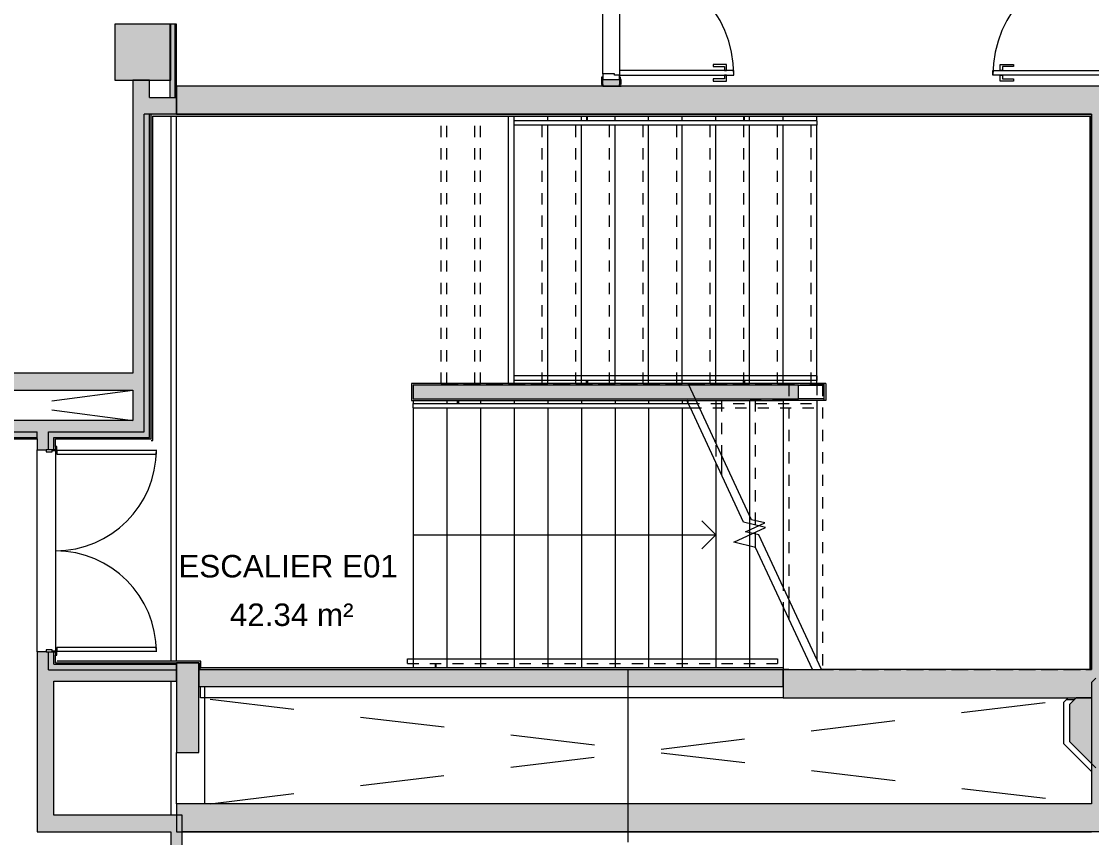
# Model space of a CAD drawing. Header units: metres. Extents: x -227.9 to -141.2, y 39.1 to 91.1.
# Drawn here: x -171.22 to -161.68, y 52.06 to 59.34 of the extents above; entities that cross this region are included whole.
import ezdxf

# ---------------------------------------------------------------- set-up
doc = ezdxf.new("R2010")
doc.units = ezdxf.units.M
for name, pattern in [('JIS_02_0.7', [1.35, 0.75, -0.6]), ('Overhead', [0.003969, 0.002381, -0.001587]), ('Overhead_2_', [0.003969, 0.002381, -0.001587])]:
    doc.linetypes.add(name, pattern=pattern)
for name, color, linetype, lineweight in [('A-AREA-IDEN', 7, 'Continuous', 9), ('A-DOOR', 7, 'Continuous', 5), ('A-FLOR', 7, 'Continuous', 5), ('A-FLOR-HRAL', 7, 'Continuous', 5), ('A-FLOR-HRAL-MBND', 7, 'Overhead', 5), ('A-WALL', 7, 'Continuous', 5), ('A-WALL-PATT', 7, 'Continuous', 13), ('I-WALL', 7, 'Continuous', 5), ('S-STRS', 7, 'Continuous', 5), ('S-STRS-ANNO', 7, 'Continuous', 5), ('S-STRS-IDEN', 7, 'Continuous', 5), ('S-STRS-MBND', 7, 'Overhead', 5)]:
    doc.layers.add(name, color=color, linetype=linetype, lineweight=lineweight)
for name, color, linetype, lineweight, true_color in [('A-DETL', 94, 'Continuous', 5, 0x00a600), ('A-DETL-MBND', 9, 'Continuous', 5, 0xc0c0c0), ('S-COLS', 8, 'Continuous', 9, 0x7f7f7f)]:
    doc.layers.add(name, color=color, linetype=linetype, lineweight=lineweight, true_color=true_color)
doc.styles.add('Arial_1', font='arial.ttf', dxfattribs={"height": 0.2})

msp = doc.modelspace()

# ---------------------------------------------------------------- hatches: boundary and pattern name
at = {"layer": 'A-WALL-PATT', "lineweight": 5, "true_color": 0xaaaaaa}
for points in [[(-161.6789, 58.5103), (-161.6789, 58.7603), (-169.8391, 58.7603), (-169.8391, 58.5103), (-161.871, 58.5103)], [(-161.6789, 52.1148), (-161.4289, 52.1148), (-161.4289, 58.7603), (-161.6789, 58.7603), (-161.6789, 52.3648)], [(-161.6789, 53.3103), (-161.6789, 53.5603), (-164.4291, 53.5603), (-164.4291, 53.3103), (-161.8157, 53.3103)], [(-169.8391, 52.1146), (-161.6789, 52.1148), (-161.6789, 52.3648), (-169.8391, 52.3646)]]:
    msp.add_hatch(color=253, dxfattribs=at).paths.add_polyline_path(points)
at = {"layer": 'I-WALL', "true_color": 0xaaaaaa}
h = msp.add_hatch(color=253, dxfattribs=at)
h.paths.add_polyline_path([(-165.9825, 58.7603), (-165.8891, 58.7603), (-165.8891, 58.8203), (-166.0391, 58.8203), (-166.0391, 58.7603)])
h.paths.add_polyline_path([(-165.9825, 59.9203), (-165.8891, 59.9203), (-165.8891, 61.3135), (-166.0391, 61.3135), (-166.0391, 59.9203)])
h = msp.add_hatch(color=253, dxfattribs=at)
h.paths.add_polyline_path([(-165.8891, 58.7603), (-165.8741, 58.7603), (-165.8741, 58.8203), (-165.8791, 58.8203), (-165.8791, 58.7753), (-165.8891, 58.7753)])
h.paths.add_polyline_path([(-165.8741, 59.9203), (-165.8741, 61.2985), (-165.8891, 61.2985), (-165.8891, 59.9653), (-165.8791, 59.9653), (-165.8791, 59.9203)])
for points in [[(-169.8521, 58.6603), (-169.8521, 59.3135), (-169.8981, 59.3135), (-169.8981, 58.6603)], [(-169.8391, 58.6603), (-169.8391, 59.3135), (-169.8521, 59.3135), (-169.8521, 58.6603)], [(-170.1291, 58.6603), (-170.0791, 58.6603), (-170.0791, 58.8135), (-170.2291, 58.8135), (-170.2291, 58.6603)], [(-170.1291, 55.6803), (-170.1291, 58.6603), (-170.2291, 58.6603), (-170.2291, 55.6803)], [(-170.094, 58.5103), (-169.8391, 58.5103), (-169.8391, 58.6603), (-170.1291, 58.6603), (-170.1291, 58.5103)], [(-170.1291, 55.6303), (-170.0791, 55.6303), (-170.0791, 58.5103), (-170.1291, 58.5103), (-170.1291, 55.6803)], [(-170.0661, 55.6173), (-170.0661, 58.5103), (-170.0791, 58.5103), (-170.0791, 55.6173)], [(-161.6789, 58.4953), (-161.6789, 58.5103), (-170.0661, 58.5103), (-170.0661, 58.4953), (-161.6939, 58.4953)], [(-170.0511, 55.6023), (-170.0511, 58.4953), (-170.0661, 58.4953), (-170.0661, 55.6023)], [(-161.6939, 53.5606), (-161.6789, 53.5606), (-161.6789, 58.4953), (-161.6939, 58.4953), (-161.6939, 53.6762)], [(-172.2903, 56.052), (-170.2291, 56.052), (-170.2291, 56.202), (-172.2903, 56.202)], [(-167.7291, 55.9753), (-167.7291, 56.1103), (-167.7441, 56.1103), (-167.7441, 55.9753)], [(-164.0639, 56.0953), (-164.0639, 56.1103), (-167.7291, 56.1103), (-167.7291, 56.0953), (-164.2926, 56.0953)], [(-165.9825, 55.9753), (-164.2926, 55.9753), (-164.2926, 56.0953), (-167.7291, 56.0953), (-167.7291, 55.9753), (-166.8048, 55.9753)], [(-164.4291, 55.9603), (-164.4291, 55.9753), (-167.7441, 55.9753), (-167.7441, 55.9603), (-165.1602, 55.9603)], [(-169.8391, 53.4581), (-169.8391, 53.5581), (-171.0822, 53.5581), (-171.0822, 53.4581), (-170.9163, 53.4581)], [(-169.8391, 53.5581), (-169.8391, 53.6081), (-170.9822, 53.6081), (-170.9822, 53.5581), (-170.9163, 53.5581)], [(-169.8391, 53.6081), (-169.8391, 53.6211), (-170.9322, 53.6211), (-170.9322, 53.6081), (-170.9163, 53.6081)], [(-169.6391, 53.6211), (-169.6241, 53.6211), (-169.6241, 53.6361), (-170.9192, 53.6361), (-170.9192, 53.6211), (-170.9163, 53.6211)], [(-169.6241, 53.5603), (-169.6241, 53.6211), (-169.6391, 53.6211), (-169.6391, 53.5603)], [(-164.4291, 53.4103), (-164.4291, 53.5603), (-169.6391, 53.5603), (-169.6391, 53.4103), (-165.9825, 53.4103)], [(-164.4291, 53.5603), (-164.4291, 53.5753), (-169.6241, 53.5753), (-169.6241, 53.5603), (-165.9825, 53.5603)], [(-170.9322, 52.1143), (-170.9322, 53.4581), (-171.0822, 53.4581), (-171.0822, 52.1143)], [(-169.8891, 52.1143), (-169.8891, 52.2643), (-170.9322, 52.2643), (-170.9322, 52.1143), (-170.9163, 52.1143)]]:
    msp.add_hatch(color=253, dxfattribs=at).paths.add_polyline_path(points)
h = msp.add_hatch(color=253, dxfattribs=at)
h.paths.add_polyline_path([(-170.2291, 55.6803), (-170.2291, 55.7803), (-174.171, 55.7803), (-174.171, 55.6988), (-174.108, 55.6988), (-174.108, 55.6803), (-170.9163, 55.6803)])
h.paths.add_polyline_path([(-175.8501, 55.6803), (-175.834, 55.6803), (-175.834, 55.6988), (-175.771, 55.6998), (-175.771, 55.7803), (-176.101, 55.7803), (-176.101, 55.6803)])
h = msp.add_hatch(color=253, dxfattribs=at)
h.paths.add_polyline_path([(-170.0791, 55.6173), (-170.0791, 55.6303), (-170.9322, 55.6303), (-170.9322, 55.6173), (-170.094, 55.6173)])
h.paths.add_polyline_path([(-171.7386, 55.6173), (-171.0822, 55.6173), (-171.0822, 55.6303), (-174.158, 55.6303), (-174.158, 55.6988), (-174.171, 55.6988), (-174.171, 55.6173), (-172.5609, 55.6173)])
h.paths.add_polyline_path([(-175.801, 55.6173), (-175.771, 55.6173), (-175.771, 55.6988), (-175.784, 55.6988), (-175.784, 55.6303), (-176.164, 55.6303), (-176.164, 55.6173), (-175.8501, 55.6173)])
h = msp.add_hatch(color=253, dxfattribs=at)
h.paths.add_polyline_path([(-170.1291, 55.6303), (-170.1291, 55.6803), (-170.9822, 55.6803), (-170.9822, 55.6303), (-170.2291, 55.6303)])
h.paths.add_polyline_path([(-172.5609, 55.6303), (-171.0822, 55.6303), (-171.0822, 55.6803), (-174.108, 55.6803), (-174.108, 55.6988), (-174.158, 55.6988), (-174.158, 55.6303)])
h.paths.add_polyline_path([(-175.8501, 55.6303), (-175.784, 55.6303), (-175.784, 55.6988), (-175.834, 55.6988), (-175.834, 55.6803), (-176.151, 55.6803), (-176.151, 55.6303)])
h = msp.add_hatch(color=253, dxfattribs=at)
h.paths.add_polyline_path([(-171.0822, 53.5581), (-170.9822, 53.5581), (-170.9822, 53.7192), (-171.0822, 53.7192), (-171.0822, 53.6211)])
h.paths.add_polyline_path([(-171.0822, 55.5192), (-170.9822, 55.5192), (-170.9822, 55.6803), (-171.0822, 55.6803), (-171.0822, 55.6173)])
h = msp.add_hatch(color=253, dxfattribs=at)
h.paths.add_polyline_path([(-170.9822, 53.6081), (-170.9322, 53.6081), (-170.9322, 53.7192), (-170.9822, 53.7192), (-170.9822, 53.6211)])
h.paths.add_polyline_path([(-170.9822, 55.5192), (-170.9322, 55.5192), (-170.9322, 55.6303), (-170.9822, 55.6303), (-170.9822, 55.5444)])
h = msp.add_hatch(color=253, dxfattribs=at)
h.paths.add_polyline_path([(-170.9192, 53.6211), (-170.9192, 53.7192), (-170.9322, 53.7192), (-170.9322, 53.6211)])
h.paths.add_polyline_path([(-170.9322, 55.5192), (-170.9192, 55.5192), (-170.9192, 55.6173), (-170.9322, 55.6173), (-170.9322, 55.5244)])
h = msp.add_hatch(color=253, dxfattribs=at)
h.paths.add_polyline_path([(-169.8191, 50.1135), (-169.7891, 50.1135), (-169.7891, 50.3139), (-169.8891, 50.3139), (-169.8891, 50.1135), (-169.8391, 50.1135)])
h.paths.add_polyline_path([(-169.7891, 51.9139), (-169.7891, 52.2643), (-169.8891, 52.2643), (-169.8891, 51.9139), (-169.8191, 51.9139)])
at = {"layer": 'S-COLS', "lineweight": 5, "true_color": 0x808080}
for points in [[(-170.3891, 58.8135), (-169.8891, 58.8135), (-169.8891, 59.3135), (-170.3891, 59.3135)], [(-169.6391, 52.8211), (-169.6391, 53.6211), (-169.8391, 53.6211), (-169.8391, 52.8211)], [(-161.3098, 52.6849), (-161.0754, 52.9191), (-161.0753, 53.2505), (-161.1351, 53.3103), (-161.5539, 53.3103), (-161.5539, 53.4849), (-161.6409, 53.485), (-161.6789, 53.447), (-161.6789, 53.3103), (-161.8157, 53.3103), (-161.8753, 53.2507), (-161.8754, 52.9194), (-161.6412, 52.685), (-161.4598, 52.6849)]]:
    msp.add_hatch(color=8, dxfattribs=at).paths.add_polyline_path(points)

# ---------------------------------------------------------------- linework, layer by layer
at = {"layer": 'A-DETL', "color": 7, "linetype": 'JIS_02_0.7'}
for p, q in [((-172.2903, 55.7803), (-170.2291, 56.052)), ((-172.2903, 56.052), (-170.2291, 55.7803)), ((-169.5391, 53.2964), (-161.6789, 52.3648)), ((-169.5391, 52.3646), (-161.888, 53.2933))]:
    msp.add_line(p, q, dxfattribs=at)
at = {"layer": 'A-DETL-MBND', "lineweight": 9}
for p, q in [((-169.8891, 58.4953), (-169.8891, 53.6361)), ((-169.8391, 53.6361), (-169.8391, 58.4953)), ((-169.8891, 53.4581), (-169.8891, 52.2643)), ((-169.6264, 53.3103), (-169.6264, 53.4103)), ((-169.5891, 53.4103), (-169.5891, 53.3106)), ((-164.4291, 53.3103), (-169.6264, 53.3103)), ((-169.5891, 53.3106), (-169.5891, 52.3646)), ((-161.9254, 52.8987), (-161.9253, 53.2715)), ((-161.9253, 53.2715), (-161.9034, 53.2933)), ((-161.9034, 53.2933), (-161.8864, 53.3103)), ((-161.9034, 53.2933), (-161.8329, 53.2931)), ((-161.6789, 52.6519), (-161.9254, 52.8987)), ((-169.8391, 52.3646), (-169.8391, 52.8211))]:
    msp.add_line(p, q, dxfattribs=at)
at = {"layer": 'A-DOOR'}
for p, q in [((-164.8691, 58.9003), (-165.8891, 58.9003)), ((-165.8891, 58.9003), (-165.8891, 58.8603)), ((-164.9341, 58.9553), (-165.0541, 58.9553)), ((-165.0541, 58.9553), (-165.0541, 58.9353)), ((-165.0541, 58.9353), (-164.9541, 58.9353)), ((-164.9541, 58.9353), (-164.9541, 58.9003)), ((-164.9541, 58.9003), (-164.9341, 58.9003)), ((-164.9341, 58.9003), (-164.9341, 58.9553)), ((-164.8691, 58.8603), (-164.8691, 58.9003)), ((-162.5591, 58.9003), (-161.5391, 58.9003)), ((-162.5591, 58.8603), (-162.5591, 58.9003)), ((-162.4941, 58.9003), (-162.4941, 58.9553)), ((-162.4941, 58.9553), (-162.3741, 58.9553)), ((-162.4741, 58.9003), (-162.4941, 58.9003)), ((-162.4741, 58.9353), (-162.4741, 58.9003)), ((-162.3741, 58.9353), (-162.4741, 58.9353)), ((-162.3741, 58.9553), (-162.3741, 58.9353)), ((-165.8891, 58.8603), (-164.8691, 58.8603)), ((-164.9541, 58.8253), (-165.0541, 58.8253)), ((-165.0541, 58.8253), (-165.0541, 58.8053)), ((-165.0541, 58.8053), (-164.9341, 58.8053)), ((-164.9341, 58.8603), (-164.9541, 58.8603)), ((-164.9541, 58.8603), (-164.9541, 58.8253)), ((-164.9341, 58.8053), (-164.9341, 58.8603)), ((-161.5391, 58.8603), (-162.5591, 58.8603)), ((-162.4941, 58.8603), (-162.4741, 58.8603)), ((-162.4941, 58.8053), (-162.4941, 58.8603)), ((-162.3741, 58.8053), (-162.4941, 58.8053)), ((-162.4741, 58.8603), (-162.4741, 58.8253)), ((-162.4741, 58.8253), (-162.3741, 58.8253)), ((-162.3741, 58.8253), (-162.3741, 58.8053)), ((-170.9067, 55.5142), (-170.9067, 55.4817)), ((-170.0192, 55.5142), (-170.9067, 55.5142)), ((-170.9067, 55.4817), (-170.0192, 55.4817)), ((-170.0192, 55.4817), (-170.0192, 55.5142)), ((-170.9067, 53.7567), (-170.9067, 53.7242)), ((-170.0192, 53.7567), (-170.9067, 53.7567)), ((-170.0192, 53.7242), (-170.0192, 53.7567)), ((-170.9067, 53.7242), (-170.0192, 53.7242))]:
    msp.add_line(p, q, dxfattribs=at)
at = {"layer": 'A-DOOR', "color": 9, "true_color": 0xc0c0c0}
for p, q in [((-166.0391, 58.8403), (-166.0491, 58.8403)), ((-166.0491, 58.8403), (-166.0491, 58.7753)), ((-165.933, 58.8703), (-166.0391, 58.8703)), ((-166.0391, 58.8703), (-166.0391, 58.8203)), ((-166.0391, 58.7753), (-166.0391, 58.8403)), ((-166.0391, 58.8203), (-165.8891, 58.8203)), ((-165.933, 58.8603), (-165.933, 58.8703)), ((-165.8891, 58.8603), (-165.933, 58.8603)), ((-165.8891, 58.8203), (-165.8891, 58.8603)), ((-165.8791, 58.8403), (-165.8891, 58.8403)), ((-165.8891, 58.8403), (-165.8891, 58.7753)), ((-165.8791, 58.7753), (-165.8791, 58.8403)), ((-166.0491, 58.7753), (-166.0391, 58.7753)), ((-165.8891, 58.7753), (-165.8791, 58.7753)), ((-170.9067, 55.5492), (-170.9192, 55.5492)), ((-170.9192, 55.5492), (-170.9192, 55.5192)), ((-170.9067, 55.5142), (-170.9067, 55.5492)), ((-170.9192, 55.5192), (-171.0017, 55.5192)), ((-171.0017, 55.5192), (-171.0017, 55.5017)), ((-171.0017, 55.5017), (-170.9492, 55.5017)), ((-170.9492, 55.5017), (-170.9492, 55.5142)), ((-170.9492, 55.5142), (-170.9067, 55.5142)), ((-170.0192, 55.5142), (-170.9067, 55.5142)), ((-170.9067, 55.5142), (-170.9067, 55.4817)), ((-170.9067, 55.4817), (-170.0192, 55.4817)), ((-170.0192, 55.4817), (-170.0192, 55.5142)), ((-170.9492, 53.7367), (-171.0017, 53.7367)), ((-171.0017, 53.7367), (-171.0017, 53.7192)), ((-170.9492, 53.7242), (-170.9492, 53.7367)), ((-170.0192, 53.7567), (-170.9067, 53.7567)), ((-170.9067, 53.7567), (-170.9067, 53.7242)), ((-170.0192, 53.7242), (-170.0192, 53.7567)), ((-171.0017, 53.7192), (-170.9192, 53.7192)), ((-170.9067, 53.7242), (-170.9492, 53.7242)), ((-170.9192, 53.7192), (-170.9192, 53.6892)), ((-170.9192, 53.6892), (-170.9067, 53.6892)), ((-170.9067, 53.7242), (-170.0192, 53.7242)), ((-170.9067, 53.6892), (-170.9067, 53.7242))]:
    msp.add_line(p, q, dxfattribs=at)
at = {"layer": 'A-DOOR'}
for centre, radius, start, end in [((-165.8891, 58.8603), 1.02, 0, 90), ((-161.5391, 58.8603), 1.02, 90, 180), ((-170.9192, 55.5192), 0.9, 270, 0), ((-170.9192, 53.7192), 0.9, 0, 90)]:
    msp.add_arc(centre, radius, start, end, dxfattribs=at)
at = {"layer": 'A-FLOR'}
for p, q in [((-165.8891, 59.8803), (-165.8891, 58.9003)), ((-161.4289, 52.1146), (-169.7891, 52.1146))]:
    msp.add_line(p, q, dxfattribs=at)
at = {"layer": 'A-FLOR', "lineweight": 9}
msp.add_line((-166.8791, 56.1103), (-166.8791, 58.4953), dxfattribs=at)
at = {"layer": 'A-FLOR-HRAL', "color": 9, "true_color": 0xc0c0c0}
for p, q in [((-166.8291, 58.4123), (-166.8291, 58.4523)), ((-164.1291, 58.4523), (-166.8291, 58.4523)), ((-164.1291, 58.4123), (-166.8291, 58.4123)), ((-164.1291, 58.4523), (-164.1291, 58.4123)), ((-166.8291, 56.1378), (-166.8291, 56.1778)), ((-164.1291, 56.1778), (-166.8291, 56.1778)), ((-164.1291, 56.1378), (-166.8291, 56.1378)), ((-164.1291, 56.1778), (-164.1291, 56.1378)), ((-167.7291, 55.9331), (-165.2753, 55.9331)), ((-167.7291, 55.8931), (-167.7291, 55.9331)), ((-165.2566, 55.8931), (-165.2753, 55.9331)), ((-167.7291, 55.8931), (-165.2566, 55.8931)), ((-167.7794, 53.6556), (-164.4794, 53.6556)), ((-167.7794, 53.6156), (-167.7794, 53.6556)), ((-164.4794, 53.6556), (-164.4794, 53.6156))]:
    msp.add_line(p, q, dxfattribs=at)
at = {"layer": 'A-FLOR-HRAL'}
for p, q in [((-166.1831, 58.4923), (-166.1831, 58.4523)), ((-166.1831, 58.4923), (-166.1751, 58.4923)), ((-166.1751, 58.4523), (-166.1751, 58.4923)), ((-164.7831, 58.4923), (-164.7831, 58.4523)), ((-164.7831, 58.4923), (-164.7751, 58.4923)), ((-164.7751, 58.4523), (-164.7751, 58.4923)), ((-166.1831, 56.1103), (-166.1831, 56.1378)), ((-166.1751, 56.1378), (-166.1751, 56.1103)), ((-164.7831, 56.1103), (-164.7831, 56.1378)), ((-164.7751, 56.1378), (-164.7751, 56.1103)), ((-167.3331, 55.9331), (-167.3331, 55.9603)), ((-167.3251, 55.9603), (-167.3251, 55.9331)), ((-167.5334, 53.6156), (-167.5334, 53.5756)), ((-167.5334, 53.6156), (-167.5254, 53.6156)), ((-167.5254, 53.5756), (-167.5334, 53.5756)), ((-167.5254, 53.5756), (-167.5254, 53.6156))]:
    msp.add_line(p, q, dxfattribs=at)
at = {"layer": 'A-FLOR-HRAL-MBND'}
for p, q in [((-165.2753, 55.9331), (-164.1291, 55.9331)), ((-164.1291, 55.9331), (-164.1291, 55.8931)), ((-165.2566, 55.8931), (-164.1291, 55.8931)), ((-167.7794, 53.6156), (-164.4794, 53.6156))]:
    msp.add_line(p, q, dxfattribs=at)
at = {"layer": 'A-WALL'}
for p, q in [((-169.8521, 58.6603), (-169.8521, 59.3135)), ((-165.8891, 58.7603), (-165.8891, 58.7753)), ((-170.1291, 55.6803), (-170.1291, 58.5103)), ((-170.0661, 58.5103), (-170.1291, 58.5103)), ((-170.0791, 55.6303), (-170.0791, 58.5103)), ((-164.2926, 56.0953), (-167.7291, 56.0953)), ((-167.7291, 56.0953), (-167.7291, 55.9753)), ((-167.7291, 55.9753), (-164.4291, 55.9753)), ((-174.108, 55.6803), (-171.0822, 55.6803)), ((-171.0822, 55.6173), (-171.0822, 55.6803)), ((-170.9822, 55.5192), (-170.9822, 55.6803)), ((-170.9822, 55.6803), (-170.1291, 55.6803)), ((-174.158, 55.6303), (-171.0822, 55.6303)), ((-170.9322, 55.5192), (-170.9322, 55.6303)), ((-170.9322, 55.6303), (-170.0791, 55.6303)), ((-170.9192, 55.5492), (-170.9192, 55.6023)), ((-170.9822, 53.5581), (-170.9822, 53.7192)), ((-170.9322, 53.6081), (-170.9322, 53.7192)), ((-170.9192, 53.6361), (-170.9192, 53.6892)), ((-170.9822, 53.5581), (-169.8391, 53.5581)), ((-170.9322, 53.6081), (-169.8391, 53.6081))]:
    msp.add_line(p, q, dxfattribs=at)
at = {"layer": 'A-WALL', "lineweight": 15}
for p, q in [((-161.6789, 58.7603), (-169.8391, 58.7603)), ((-169.8391, 58.7603), (-169.8391, 58.5103)), ((-161.4289, 58.7603), (-161.6789, 58.7603)), ((-169.8391, 58.5103), (-161.6789, 58.5103)), ((-161.6789, 58.5103), (-161.6789, 53.5603)), ((-164.3791, 53.5603), (-164.4291, 53.5603)), ((-164.4291, 53.5603), (-164.4291, 53.3103)), ((-161.6789, 53.5603), (-164.0875, 53.5603)), ((-164.4291, 53.3103), (-161.8157, 53.3103)), ((-161.6789, 53.3103), (-161.6789, 52.3648)), ((-161.6789, 52.3648), (-169.8391, 52.3646)), ((-169.8391, 52.3646), (-169.8391, 52.1146)), ((-169.8391, 52.1146), (-161.6789, 52.1148))]:
    msp.add_line(p, q, dxfattribs=at)
at = {"layer": 'A-WALL', "lineweight": 9}
msp.add_line((-161.8157, 53.3103), (-161.6789, 53.3103), dxfattribs=at)
at = {"layer": 'I-WALL'}
for p, q in [((-166.0391, 58.8703), (-166.0391, 59.8703)), ((-165.8891, 59.8803), (-165.8891, 58.9003)), ((-164.0489, 56.1103), (-164.0639, 56.1103)), ((-164.0639, 55.9603), (-164.0639, 56.0953)), ((-164.0489, 56.1103), (-164.0489, 55.9603)), ((-164.0489, 55.9603), (-164.4291, 55.9603)), ((-164.0639, 55.9753), (-164.2926, 55.9753)), ((-171.0822, 53.7192), (-171.0822, 55.5192)), ((-170.9192, 55.5142), (-170.9192, 53.7242))]:
    msp.add_line(p, q, dxfattribs=at)
at = {"layer": 'I-WALL', "lineweight": 13}
for p, q in [((-169.8981, 59.3135), (-169.8981, 58.6603)), ((-169.8391, 59.3135), (-169.8981, 59.3135)), ((-169.8391, 58.5103), (-169.8391, 59.3135)), ((-170.2291, 58.8135), (-170.2291, 56.202)), ((-170.0791, 58.8135), (-170.2291, 58.8135)), ((-170.0791, 58.6603), (-170.0791, 58.8135)), ((-165.8741, 58.8203), (-165.8791, 58.8203)), ((-165.8741, 58.7753), (-165.8741, 58.8203)), ((-166.0391, 58.7753), (-166.0391, 58.7603)), ((-166.0391, 58.7603), (-165.8741, 58.7603)), ((-170.0791, 58.6603), (-169.8391, 58.6603)), ((-170.0661, 55.6173), (-170.0661, 58.5103)), ((-161.6789, 58.5103), (-170.0661, 58.5103)), ((-161.6789, 53.5606), (-161.6789, 58.5103)), ((-170.0511, 58.4953), (-161.6939, 58.4953)), ((-170.0511, 55.6023), (-170.0511, 58.4953)), ((-161.6939, 58.4953), (-161.6939, 53.5606)), ((-170.2291, 56.202), (-172.4403, 56.202)), ((-172.2903, 56.052), (-170.2291, 56.052)), ((-170.2291, 56.052), (-170.2291, 55.7803)), ((-167.7441, 56.1103), (-167.7441, 55.9603)), ((-164.0639, 56.1103), (-167.7441, 56.1103)), ((-164.2926, 55.9753), (-164.2926, 56.0953)), ((-164.2926, 56.0953), (-164.0639, 56.0953)), ((-164.0639, 56.0953), (-164.0639, 56.1103)), ((-167.7441, 55.9603), (-164.4291, 55.9603)), ((-164.4291, 55.9753), (-164.2926, 55.9753)), ((-164.4291, 55.9603), (-164.4291, 55.9753)), ((-170.2291, 55.7803), (-172.2903, 55.7803)), ((-174.141, 55.6173), (-171.0822, 55.6173)), ((-171.0822, 55.6173), (-171.0822, 55.5192)), ((-170.9192, 55.6023), (-170.9192, 55.6173)), ((-170.9192, 55.6173), (-170.0661, 55.6173)), ((-170.0661, 55.6023), (-170.0511, 55.6023)), ((-171.0822, 55.5192), (-171.0017, 55.5192)), ((-171.0017, 53.7192), (-171.0822, 53.7192)), ((-171.0822, 53.7192), (-171.0822, 52.1143)), ((-170.9192, 53.6211), (-170.9192, 53.6361)), ((-170.9192, 53.6211), (-169.6391, 53.6211)), ((-169.6241, 53.6361), (-170.9042, 53.6361)), ((-169.8391, 53.4581), (-169.8391, 53.6211)), ((-169.6391, 53.6211), (-169.6391, 53.4103)), ((-169.6391, 53.5603), (-164.4291, 53.5603)), ((-169.6241, 53.5753), (-169.6241, 53.6361)), ((-164.4291, 53.5753), (-169.6241, 53.5753)), ((-164.4291, 53.4103), (-164.4291, 53.5603)), ((-161.6939, 53.5606), (-161.6789, 53.5606)), ((-170.9322, 53.4581), (-169.8391, 53.4581)), ((-170.9322, 52.2643), (-170.9322, 53.4581)), ((-169.6391, 53.4103), (-164.4291, 53.4103)), ((-169.7891, 52.2643), (-170.9322, 52.2643)), ((-169.7891, 51.9439), (-169.7891, 52.2643)), ((-171.0822, 52.1143), (-169.8891, 52.1143)), ((-169.8891, 52.1143), (-169.8891, 51.9139))]:
    msp.add_line(p, q, dxfattribs=at)
at = {"layer": 'S-COLS', "color": 7}
for p, q in [((-169.8891, 59.3135), (-170.3891, 59.3135)), ((-170.3891, 59.3135), (-170.3891, 58.8135)), ((-169.8891, 58.8135), (-169.8891, 59.3135)), ((-170.3891, 58.8135), (-169.8891, 58.8135))]:
    msp.add_line(p, q, dxfattribs=at)
at = {"layer": 'S-COLS', "lineweight": 15}
for p, q in [((-169.8391, 53.6211), (-169.8391, 52.8211)), ((-169.6391, 53.6211), (-169.8391, 53.6211)), ((-169.6391, 52.8211), (-169.6391, 53.6211)), ((-161.6409, 53.485), (-161.6789, 53.447)), ((-161.8157, 53.3103), (-161.8753, 53.2507)), ((-161.8753, 53.2507), (-161.8754, 52.9194)), ((-161.8754, 52.9194), (-161.6412, 52.685)), ((-169.8391, 52.8211), (-169.6391, 52.8211))]:
    msp.add_line(p, q, dxfattribs=at)
at = {"layer": 'S-COLS', "lineweight": 18}
for p, q in [((-161.6789, 53.447), (-161.6789, 53.3103)), ((-161.6789, 53.3103), (-161.8157, 53.3103))]:
    msp.add_line(p, q, dxfattribs=at)
at = {"layer": 'S-STRS'}
for p, q in [((-166.8291, 58.4523), (-166.8291, 58.4953)), ((-166.8291, 56.1778), (-166.8291, 58.4123)), ((-166.5291, 58.4523), (-166.5291, 58.4953)), ((-166.5291, 56.1778), (-166.5291, 58.4123)), ((-166.2291, 58.4523), (-166.2291, 58.4953)), ((-166.2291, 56.1778), (-166.2291, 58.4123)), ((-165.9291, 58.4523), (-165.9291, 58.4953)), ((-165.9291, 56.1778), (-165.9291, 58.4123)), ((-165.6291, 58.4523), (-165.6291, 58.4953)), ((-165.6291, 56.1778), (-165.6291, 58.4123)), ((-165.3291, 58.4523), (-165.3291, 58.4953)), ((-165.3291, 56.1778), (-165.3291, 58.4123)), ((-165.0291, 58.4523), (-165.0291, 58.4953)), ((-165.0291, 56.1778), (-165.0291, 58.4123)), ((-164.7291, 58.4523), (-164.7291, 58.4953)), ((-164.7291, 56.1778), (-164.7291, 58.4123)), ((-164.4291, 58.4523), (-164.4291, 58.4953)), ((-164.4291, 56.1778), (-164.4291, 58.4123)), ((-164.1291, 58.4523), (-164.1291, 58.4953)), ((-164.1291, 56.1778), (-164.1291, 58.4123)), ((-166.8291, 56.1103), (-166.8291, 56.1378)), ((-166.5291, 56.1103), (-166.5291, 56.1378)), ((-166.2291, 56.1103), (-166.2291, 56.1378)), ((-165.9291, 56.1103), (-165.9291, 56.1378)), ((-165.6291, 56.1103), (-165.6291, 56.1378)), ((-165.3291, 56.1103), (-165.3291, 56.1378)), ((-165.0291, 56.1103), (-165.0291, 56.1378)), ((-164.7291, 56.1103), (-164.7291, 56.1378)), ((-164.4291, 56.1103), (-164.4291, 56.1378)), ((-164.1291, 56.1103), (-164.1291, 56.1378)), ((-167.7291, 55.9603), (-167.7291, 55.9331)), ((-167.4291, 55.9603), (-167.4291, 55.9331)), ((-167.1291, 55.9603), (-167.1291, 55.9331)), ((-166.8291, 55.9603), (-166.8291, 55.9331)), ((-166.5291, 55.9603), (-166.5291, 55.9331)), ((-166.2291, 55.9603), (-166.2291, 55.9331)), ((-165.9291, 55.9603), (-165.9291, 55.9331)), ((-165.6291, 55.9603), (-165.6291, 55.9331)), ((-165.3291, 55.9603), (-165.3291, 55.9331)), ((-165.0291, 55.9603), (-165.0291, 55.5796)), ((-164.7291, 55.9603), (-164.7291, 54.9362)), ((-164.4291, 55.9603), (-164.4291, 54.2929)), ((-164.1291, 55.9603), (-164.1291, 53.6495)), ((-167.7291, 55.8931), (-167.7291, 53.5753)), ((-167.4291, 55.8931), (-167.4291, 53.5753)), ((-167.1291, 55.8931), (-167.1291, 53.5753)), ((-166.8291, 55.8931), (-166.8291, 53.5753)), ((-166.5291, 55.8931), (-166.5291, 53.5753)), ((-166.2291, 55.8931), (-166.2291, 53.5753)), ((-165.9291, 55.8931), (-165.9291, 53.5753)), ((-165.6291, 55.8931), (-165.6291, 53.5753)), ((-165.3291, 55.8931), (-165.3291, 53.5753)), ((-165.0291, 55.4052), (-165.0291, 53.5753)), ((-164.7291, 54.8623), (-164.7291, 54.7619)), ((-164.7291, 54.6614), (-164.7291, 53.5753)), ((-164.4291, 54.1185), (-164.4291, 53.5606)), ((-164.4291, 53.5606), (-164.169, 53.5606))]:
    msp.add_line(p, q, dxfattribs=at)
at = {"layer": 'S-STRS', "linetype": 'Overhead'}
for p, q in [((-166.5291, 58.4523), (-166.5291, 58.4953)), ((-166.5291, 56.1778), (-166.5291, 58.4123)), ((-166.2291, 58.4523), (-166.2291, 58.4953)), ((-166.2291, 56.1778), (-166.2291, 58.4123)), ((-165.9291, 58.4523), (-165.9291, 58.4953)), ((-165.9291, 56.1778), (-165.9291, 58.4123)), ((-165.6291, 58.4523), (-165.6291, 58.4953)), ((-165.6291, 56.1778), (-165.6291, 58.4123)), ((-165.3291, 58.4523), (-165.3291, 58.4953)), ((-165.3291, 56.1778), (-165.3291, 58.4123)), ((-165.0291, 58.4523), (-165.0291, 58.4953)), ((-165.0291, 56.1778), (-165.0291, 58.4123)), ((-164.7291, 58.4523), (-164.7291, 58.4953)), ((-164.7291, 56.1778), (-164.7291, 58.4123)), ((-164.4291, 58.4523), (-164.4291, 58.4953)), ((-164.4291, 56.1778), (-164.4291, 58.4123)), ((-164.1291, 58.4523), (-164.1291, 58.4953)), ((-164.1291, 56.1778), (-164.1291, 58.4123)), ((-166.5291, 56.1103), (-166.5291, 56.1378)), ((-166.2291, 56.1103), (-166.2291, 56.1378)), ((-165.9291, 56.1103), (-165.9291, 56.1378)), ((-165.6291, 56.1103), (-165.6291, 56.1378)), ((-165.3291, 56.1103), (-165.3291, 56.1378)), ((-165.0291, 56.1103), (-165.0291, 56.1378)), ((-164.7291, 56.1103), (-164.7291, 56.1378)), ((-164.4291, 56.1103), (-164.4291, 56.1378)), ((-164.1291, 56.1103), (-164.1291, 56.1378)), ((-167.7291, 55.9603), (-167.7291, 55.9331)), ((-167.4291, 55.9603), (-167.4291, 55.9331)), ((-167.1291, 55.9603), (-167.1291, 55.9331)), ((-166.8291, 55.9603), (-166.8291, 55.9331)), ((-166.5291, 55.9603), (-166.5291, 55.9331)), ((-166.2291, 55.9603), (-166.2291, 55.9331)), ((-165.9291, 55.9603), (-165.9291, 55.9331)), ((-165.6291, 55.9603), (-165.6291, 55.9331)), ((-165.3291, 55.9603), (-165.3291, 55.9331)), ((-165.0291, 55.9603), (-165.0291, 55.5796)), ((-164.7291, 55.9603), (-164.7291, 54.9362)), ((-164.4291, 55.9603), (-164.4291, 54.2929)), ((-164.1291, 55.9603), (-164.1291, 53.6495)), ((-167.7291, 55.8931), (-167.7291, 53.5753)), ((-167.4291, 55.8931), (-167.4291, 53.5753)), ((-167.1291, 55.8931), (-167.1291, 53.5753)), ((-166.8291, 55.8931), (-166.8291, 53.5753)), ((-166.5291, 55.8931), (-166.5291, 53.5753)), ((-166.2291, 55.8931), (-166.2291, 53.5753)), ((-165.9291, 55.8931), (-165.9291, 53.5753)), ((-165.6291, 55.8931), (-165.6291, 53.5753)), ((-165.3291, 55.8931), (-165.3291, 53.5753)), ((-165.0291, 55.4052), (-165.0291, 53.5753)), ((-164.7291, 54.8623), (-164.7291, 54.7619)), ((-164.7291, 54.6614), (-164.7291, 53.5753)), ((-164.4291, 54.1185), (-164.4291, 53.5606))]:
    msp.add_line(p, q, dxfattribs=at)
at = {"layer": 'S-STRS', "linetype": 'Overhead_2_', "lineweight": 9}
for p, q in [((-165.2791, 55.9603), (-165.2791, 55.9414)), ((-164.9791, 55.4724), (-164.9791, 55.298)), ((-164.6791, 54.8893), (-164.6791, 54.8502)), ((-164.6791, 54.7688), (-164.6791, 54.6493)), ((-164.3791, 54.1857), (-164.3791, 54.0113))]:
    msp.add_line(p, q, dxfattribs=at)
at = {"layer": 'S-STRS', "lineweight": 9}
for p, q in [((-165.2791, 55.9603), (-165.2791, 55.9414)), ((-164.9791, 55.4724), (-164.9791, 55.298)), ((-164.6791, 54.8893), (-164.6791, 54.8502)), ((-164.6791, 54.7688), (-164.6791, 54.6493)), ((-164.3791, 54.1857), (-164.3791, 54.0113)), ((-164.3791, 53.5603), (-164.0875, 53.5603))]:
    msp.add_line(p, q, dxfattribs=at)
at = {"layer": 'S-STRS-ANNO'}
for p, q in [((-165.0291, 54.7619), (-165.1541, 54.8869)), ((-167.7291, 54.7619), (-167.4291, 54.7619)), ((-167.4291, 54.7619), (-167.1291, 54.7619)), ((-167.1291, 54.7619), (-166.8291, 54.7619)), ((-166.8291, 54.7619), (-166.5291, 54.7619)), ((-166.5291, 54.7619), (-166.2291, 54.7619)), ((-166.2291, 54.7619), (-165.9291, 54.7619)), ((-165.9291, 54.7619), (-165.6291, 54.7619)), ((-165.6291, 54.7619), (-165.3291, 54.7619)), ((-165.3291, 54.7619), (-165.0291, 54.7619)), ((-165.0291, 54.7619), (-165.1541, 54.6369))]:
    msp.add_line(p, q, dxfattribs=at)
at = {"layer": 'S-STRS-IDEN', "lineweight": 9}
msp.add_line((-165.8144, 53.5606), (-165.8144, 52.0218), dxfattribs=at)
at = {"layer": 'S-STRS-MBND', "linetype": 'Overhead_2_', "lineweight": 9}
for p, q in [((-167.4791, 56.1078), (-167.4791, 58.5103)), ((-164.1791, 58.5103), (-167.4791, 58.5103)), ((-167.1791, 56.1078), (-167.1791, 58.5103)), ((-167.1791, 56.1078), (-167.1791, 58.5103)), ((-166.8791, 56.1078), (-166.8791, 58.5103)), ((-166.8791, 56.1078), (-166.8791, 58.5103)), ((-166.5791, 56.1078), (-166.5791, 58.5103)), ((-166.5791, 56.1078), (-166.5791, 58.5103)), ((-166.2791, 56.1078), (-166.2791, 58.5103)), ((-166.2791, 56.1078), (-166.2791, 58.5103)), ((-165.9791, 56.1078), (-165.9791, 58.5103)), ((-165.9791, 56.1078), (-165.9791, 58.5103)), ((-165.6791, 56.1078), (-165.6791, 58.5103)), ((-165.6791, 56.1078), (-165.6791, 58.5103)), ((-165.3791, 56.1078), (-165.3791, 58.5103)), ((-165.3791, 56.1078), (-165.3791, 58.5103)), ((-165.0791, 56.1078), (-165.0791, 58.5103)), ((-165.0791, 56.1078), (-165.0791, 58.5103)), ((-164.7791, 56.1078), (-164.7791, 58.5103)), ((-164.7791, 56.1078), (-164.7791, 58.5103)), ((-164.4791, 56.1078), (-164.4791, 58.5103)), ((-164.4791, 56.1078), (-164.4791, 58.5103)), ((-161.6789, 58.5103), (-164.1791, 58.5103)), ((-164.1791, 56.1078), (-164.1791, 58.5103)), ((-164.1791, 56.1078), (-164.1791, 58.5103)), ((-161.6789, 53.5603), (-161.6789, 58.5103)), ((-164.1791, 56.1078), (-167.4791, 56.1078)), ((-164.5926, 56.0978), (-164.0791, 56.0978)), ((-164.3791, 56.0978), (-164.3791, 54.1857)), ((-164.3791, 56.0978), (-164.3791, 54.1857)), ((-164.1791, 56.1078), (-164.0791, 56.1078)), ((-164.0791, 56.1078), (-164.0791, 56.0978)), ((-164.0791, 56.0978), (-164.0791, 53.5603)), ((-164.0791, 56.0978), (-164.0791, 53.5603)), ((-164.9791, 55.9603), (-164.9791, 55.4724)), ((-164.9791, 55.9603), (-164.9791, 55.4724)), ((-164.6791, 55.9603), (-164.6791, 54.8893)), ((-164.6791, 55.9603), (-164.6791, 54.8893)), ((-164.6791, 54.7852), (-164.6791, 54.7688)), ((-164.6791, 54.7852), (-164.6791, 54.7688)), ((-164.0875, 53.5603), (-164.0791, 53.5603)), ((-164.0791, 53.5603), (-161.6789, 53.5603))]:
    msp.add_line(p, q, dxfattribs=at)
at = {"layer": 'S-STRS-MBND'}
for p, q in [((-167.4291, 56.1081), (-167.4291, 58.5106)), ((-164.1291, 58.5106), (-167.4291, 58.5106)), ((-167.1291, 56.1081), (-167.1291, 58.5106)), ((-167.1291, 56.1081), (-167.1291, 58.5106)), ((-166.8291, 56.1081), (-166.8291, 58.5106)), ((-166.8291, 56.1081), (-166.8291, 58.5106)), ((-166.5291, 56.1081), (-166.5291, 58.5106)), ((-166.5291, 56.1081), (-166.5291, 58.5106)), ((-166.2291, 56.1081), (-166.2291, 58.5106)), ((-166.2291, 56.1081), (-166.2291, 58.5106)), ((-165.9291, 56.1081), (-165.9291, 58.5106)), ((-165.9291, 56.1081), (-165.9291, 58.5106)), ((-165.6291, 56.1081), (-165.6291, 58.5106)), ((-165.6291, 56.1081), (-165.6291, 58.5106)), ((-165.3291, 56.1081), (-165.3291, 58.5106)), ((-165.3291, 56.1081), (-165.3291, 58.5106)), ((-165.0291, 56.1081), (-165.0291, 58.5106)), ((-165.0291, 56.1081), (-165.0291, 58.5106)), ((-164.7291, 56.1081), (-164.7291, 58.5106)), ((-164.7291, 56.1081), (-164.7291, 58.5106)), ((-164.4291, 56.1081), (-164.4291, 58.5106)), ((-164.4291, 56.1081), (-164.4291, 58.5106)), ((-161.6789, 58.5106), (-164.1291, 58.5106)), ((-164.1291, 56.1081), (-164.1291, 58.5106)), ((-164.1291, 56.1081), (-164.1291, 58.5106)), ((-161.6789, 53.5606), (-161.6789, 58.5106)), ((-164.1291, 56.1081), (-167.4291, 56.1081)), ((-164.1291, 56.1081), (-164.1291, 55.9631)), ((-165.0291, 55.9603), (-165.0291, 55.4052)), ((-165.0291, 55.9603), (-165.0291, 55.4052)), ((-164.7291, 55.9603), (-164.7291, 54.8623)), ((-164.7291, 55.9603), (-164.7291, 54.8623)), ((-164.7252, 55.9631), (-164.1291, 55.9631)), ((-164.4291, 55.9631), (-164.4291, 54.1185)), ((-164.4291, 55.9631), (-164.4291, 54.1185)), ((-164.1291, 55.9631), (-164.1291, 53.5606)), ((-164.1291, 55.9631), (-164.1291, 53.5606)), ((-164.7291, 54.7619), (-164.7291, 54.6614)), ((-164.7291, 54.7619), (-164.7291, 54.6614)), ((-164.169, 53.5606), (-164.1291, 53.5606)), ((-164.1291, 53.5606), (-161.6789, 53.5606))]:
    msp.add_line(p, q, dxfattribs=at)
at = {"layer": 'S-STRS-MBND', "linetype": 'Continuous', "lineweight": 9}
for p, q in [((-164.7108, 54.897), (-165.2708, 56.0978)), ((-164.5942, 54.8686), (-164.7108, 54.897)), ((-164.7641, 54.7894), (-164.5942, 54.8686)), ((-164.6474, 54.7611), (-164.7641, 54.7894)), ((-164.0875, 53.5603), (-164.6474, 54.7611))]:
    msp.add_line(p, q, dxfattribs=at)
at = {"layer": 'S-STRS-MBND', "linetype": 'Continuous'}
for p, q in [((-165.2753, 55.9331), (-165.2893, 55.9631)), ((-164.782, 54.8752), (-165.2566, 55.8931)), ((-164.8707, 54.6959), (-164.5875, 54.8279)), ((-164.5875, 54.8279), (-164.782, 54.8752)), ((-164.6763, 54.6486), (-164.8707, 54.6959)), ((-164.169, 53.5606), (-164.6763, 54.6486))]:
    msp.add_line(p, q, dxfattribs=at)

# ---------------------------------------------------------------- texts
at = {"layer": 'A-AREA-IDEN', "color": 164, "true_color": 0x0029a5, "style": 'Arial_1'}
for s, p in [('ESCALIER E01', (-169.8222, 54.3824)), ('42.34 m²', (-169.3636, 53.9497))]:
    msp.add_text(s, height=0.2, dxfattribs=at).set_placement(p)

doc.saveas('drawing.dxf')
